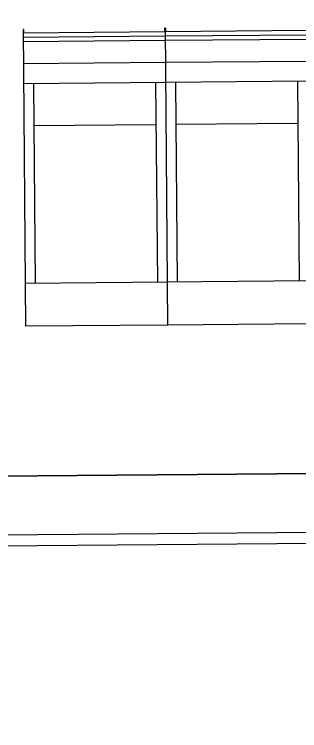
# Model space of a CAD drawing. Extents: x 306 to 2240, y 18 to 779.
# Drawn here: x 683.925 to 684.649, y 329.662 to 331.482 of the extents above; entities that cross this region are included whole.
import ezdxf

# ---------------------------------------------------------------- set-up
doc = ezdxf.new("R2010")
doc.units = 0
doc.header["$MEASUREMENT"] = 0
doc.linetypes.add('HIDDEN', pattern=[9.525, 6.35, -3.175])
for name, color, linetype in [('9-LAYOUT', 8, 'Continuous'), ('MAMPOSTERIA', 6, 'Continuous'), ('TERRENO SEGUN TOPOGRAFO', 7, 'Continuous')]:
    doc.layers.add(name, color=color, linetype=linetype)

# ---------------------------------------------------------------- blocks, each defined once
blk = doc.blocks.new('CZG7-18')
at = {"layer": '9-LAYOUT'}
for p, q in [((-360, 0), (0, 0)), ((-360, -754.2), (-360, 0)), ((0, -754.2), (0, 0)), ((-360, -109), (0, -109)), ((-335, -616), (-335, -109)), ((-25, -616), (-25, -109)), ((-335, -509), (-25, -509)), ((-360, -616), (0, -616)), ((-360, -666.5), (0, -666.5)), ((0, -723.3), (-360, -723.3)), ((0, -734.3), (-360, -734.3)), ((-360, -744.7), (0, -744.7)), ((-358.5, -754.2), (-358.5, -744.7)), ((-1.5, -754.2), (-1.5, -744.7)), ((-360, -754.2), (-358.5, -754.2)), ((-1.5, -754.2), (0, -754.2))]:
    blk.add_line(p, q, dxfattribs=at)

msp = doc.modelspace()

# ---------------------------------------------------------------- linework, layer by layer
at = {"layer": '9-LAYOUT', "color": 1, "linetype": 'HIDDEN', "ltscale": 450}
msp.add_lwpolyline([(679.7357, 330.273), (687.6236, 330.3411), (687.613, 331.5657), (679.7251, 331.4976)], close=True, dxfattribs=at)
at = {"layer": 'MAMPOSTERIA'}
for p, q in [((687.6236, 330.3411), (675.8686, 330.2395)), ((689.9213, 330.2109), (668.0502, 330.0219))]:
    msp.add_line(p, q, dxfattribs=at)
at = {"layer": 'TERRENO SEGUN TOPOGRAFO'}
msp.add_lwpolyline([(629.5537, 329.6623), (712.6737, 330.3806), (714.1766, 410.3725), (631.2383, 410.3725)], close=True, dxfattribs=at)

# ---------------------------------------------------------------- block references
at = {"layer": '9-LAYOUT', "xscale": 0.001, "yscale": 0.001, "zscale": 0.001, "rotation": 180.4935123276697}
for p in [(683.9537, 330.6894), (684.3137, 330.6925)]:
    msp.add_blockref('CZG7-18', p, dxfattribs=at)

doc.saveas('drawing.dxf')
